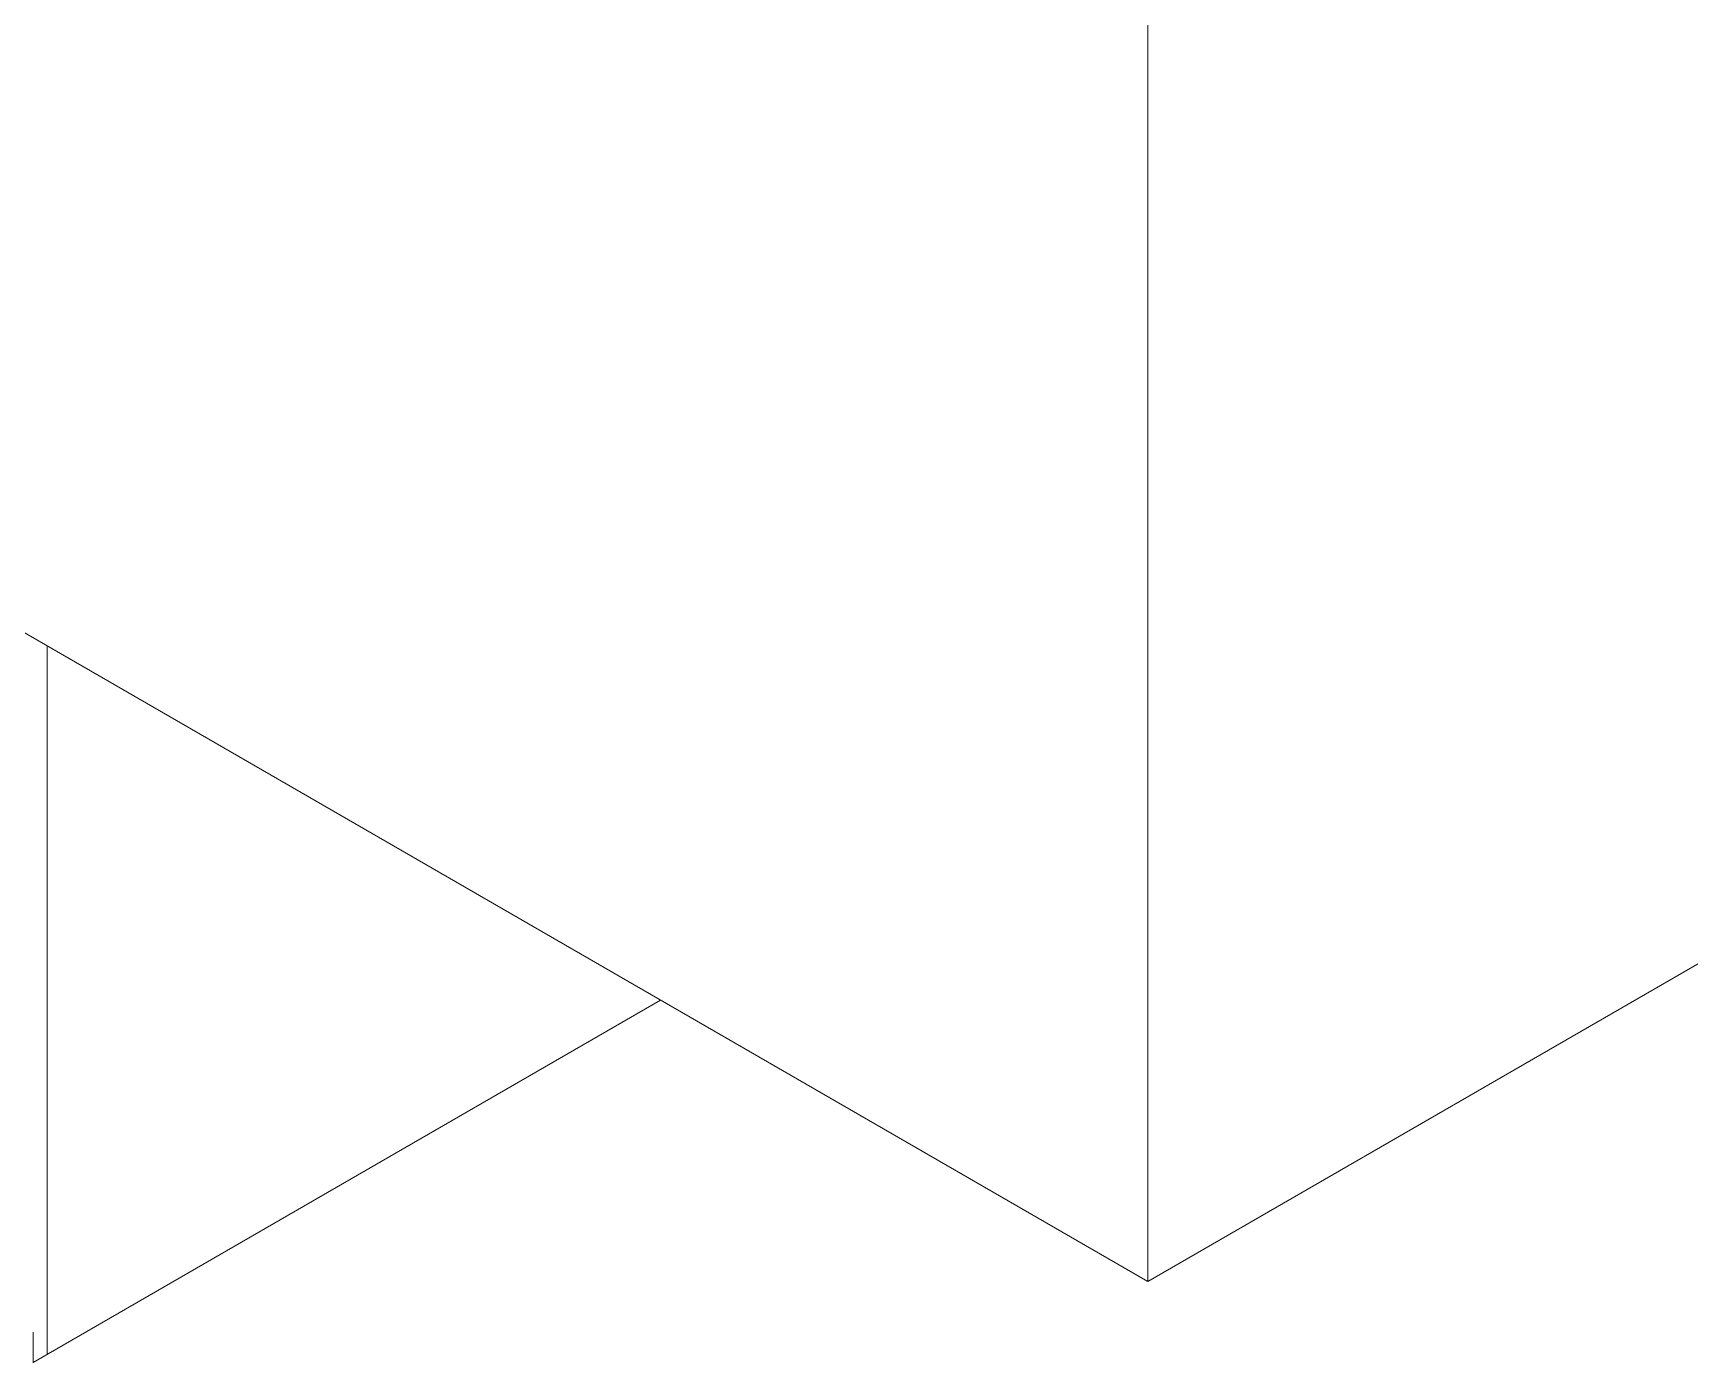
# Model space of a CAD drawing. Header units: millimetres. Extents: x 169 to 14583, y -399 to 10804.
# Drawn here: x 11970.3 to 12102.3, y 7471.4 to 7577.4 of the extents above; entities that cross this region are included whole.
import ezdxf

# ---------------------------------------------------------------- set-up
doc = ezdxf.new("R2010")
doc.units = ezdxf.units.MM
doc.header["$LTSCALE"] = 35

msp = doc.modelspace()

# ---------------------------------------------------------------- linework, layer by layer
at = {"color": 7, "linetype": 'Continuous', "lineweight": 18}
for p, q in [((12059.134, 7687.892), (12059.134, 7477.929)), ((12240.987, 7582.911), (12059.134, 7477.929)), ((12059.134, 7477.929), (11941.869, 7545.625)), ((11971.397, 7472.126), (11971.397, 7528.578)), ((12020.291, 7500.352), (11970.271, 7471.476)), ((11970.271, 7471.442), (11970.271, 7473.892))]:
    msp.add_line(p, q, dxfattribs=at)

doc.saveas('drawing.dxf')
